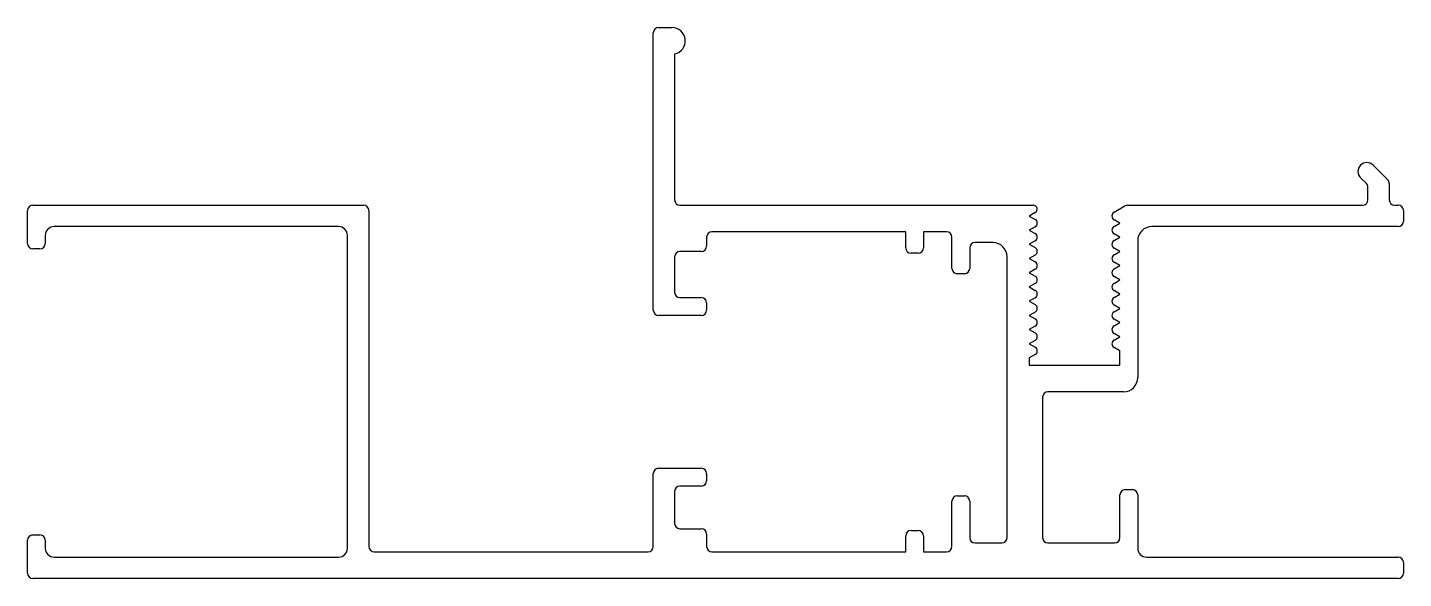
# Model space of a CAD drawing. Extents: x 2.1 to 79.5, y 2.6 to 33.6.
import ezdxf

# ---------------------------------------------------------------- set-up
doc = ezdxf.new("R2010")
doc.units = 0
doc.layers.get('0').update_dxf_attribs({"linetype": 'CONTINUOUS'})

msp = doc.modelspace()

# ---------------------------------------------------------------- linework, layer by layer
for p, q in [((37.282, 17.721), (37.282, 33.321)), ((37.582, 33.621), (38.332, 33.621)), ((38.482, 32.136), (38.482, 23.921)), ((77.773, 25.874), (78.594, 25.053)), ((77.394, 24.839), (77.066, 25.167)), ((78.682, 24.841), (78.682, 23.921)), ((77.482, 23.921), (77.482, 24.626)), ((2.082, 21.471), (2.082, 23.321)), ((2.382, 23.621), (20.982, 23.621)), ((21.282, 23.321), (21.282, 4.421)), ((38.782, 23.621), (58.663, 23.621)), ((63.207, 23.236), (63.803, 23.58)), ((63.953, 23.621), (77.182, 23.621)), ((78.982, 23.621), (79.182, 23.621)), ((79.482, 23.321), (79.482, 22.721)), ((58.772, 23.21), (58.432, 23.014)), ((58.432, 23.014), (58.764, 22.823)), ((63.201, 22.426), (63.532, 22.617)), ((63.532, 22.617), (63.207, 22.805)), ((3.082, 21.921), (3.082, 21.471)), ((19.582, 22.421), (3.582, 22.421)), ((20.082, 4.321), (20.082, 21.921)), ((40.282, 21.821), (40.282, 21.321)), ((51.482, 22.121), (40.582, 22.121)), ((51.482, 21.221), (51.482, 22.121)), ((52.482, 22.121), (52.482, 21.221)), ((53.782, 22.121), (52.482, 22.121)), ((54.082, 20.071), (54.082, 21.821)), ((58.764, 22.412), (58.432, 22.221)), ((58.432, 22.221), (58.764, 22.029)), ((63.532, 21.824), (63.201, 22.015)), ((63.207, 21.636), (63.532, 21.824)), ((79.182, 22.421), (65.332, 22.421)), ((2.782, 21.171), (2.382, 21.171)), ((39.982, 21.021), (38.782, 21.021)), ((52.182, 20.921), (51.782, 20.921)), ((55.082, 21.221), (55.082, 20.071)), ((56.382, 21.521), (55.382, 21.521)), ((58.764, 21.619), (58.432, 21.427)), ((58.432, 21.427), (58.758, 21.239)), ((63.201, 20.826), (63.532, 21.017)), ((63.532, 21.017), (63.207, 21.205)), ((64.532, 21.621), (64.532, 13.921)), ((38.482, 20.721), (38.482, 18.721)), ((57.182, 4.921), (57.182, 20.721)), ((58.758, 20.809), (58.432, 20.621)), ((58.432, 20.621), (58.764, 20.429)), ((63.532, 20.224), (63.201, 20.415)), ((63.207, 20.036), (63.532, 20.224)), ((54.782, 19.771), (54.382, 19.771)), ((58.764, 20.019), (58.432, 19.827)), ((58.432, 19.827), (58.758, 19.639)), ((63.201, 19.226), (63.532, 19.417)), ((63.532, 19.417), (63.207, 19.605)), ((58.758, 19.209), (58.432, 19.021)), ((58.432, 19.021), (58.764, 18.829)), ((63.532, 18.624), (63.201, 18.815)), ((63.207, 18.436), (63.532, 18.624)), ((38.782, 18.421), (39.982, 18.421)), ((40.282, 18.121), (40.282, 17.721)), ((58.764, 18.419), (58.432, 18.227)), ((58.432, 18.227), (58.758, 18.039)), ((63.201, 17.626), (63.532, 17.817)), ((63.532, 17.817), (63.207, 18.005)), ((39.982, 17.421), (37.582, 17.421)), ((58.758, 17.609), (58.432, 17.421)), ((58.432, 17.421), (58.764, 17.229)), ((63.532, 17.024), (63.201, 17.215)), ((58.764, 16.819), (58.432, 16.627)), ((58.432, 16.627), (58.758, 16.439)), ((63.207, 16.836), (63.532, 17.024)), ((63.532, 16.217), (63.207, 16.405)), ((58.758, 16.009), (58.432, 15.821)), ((58.432, 15.821), (58.764, 15.629)), ((63.201, 16.026), (63.532, 16.217)), ((63.532, 15.424), (63.201, 15.615)), ((58.764, 15.219), (58.432, 15.027)), ((58.432, 15.027), (58.432, 14.621)), ((63.532, 14.621), (63.532, 15.424)), ((58.432, 14.621), (63.532, 14.621)), ((59.182, 12.821), (59.182, 4.921)), ((63.732, 13.121), (59.482, 13.121)), ((37.282, 4.421), (37.282, 8.521)), ((37.582, 8.821), (39.982, 8.821)), ((40.282, 8.521), (40.282, 8.121)), ((39.982, 7.821), (38.782, 7.821)), ((38.482, 7.521), (38.482, 5.721)), ((54.082, 4.421), (54.082, 6.971)), ((54.382, 7.271), (54.782, 7.271)), ((55.082, 6.971), (55.082, 4.921)), ((63.532, 4.921), (63.532, 7.321)), ((63.832, 7.621), (64.232, 7.621)), ((64.532, 7.321), (64.532, 4.321)), ((38.782, 5.421), (39.982, 5.421)), ((2.082, 2.921), (2.082, 4.771)), ((2.382, 5.071), (2.782, 5.071)), ((3.082, 4.771), (3.082, 4.321)), ((40.282, 5.121), (40.282, 4.421)), ((51.482, 4.121), (51.482, 5.021)), ((51.782, 5.321), (52.182, 5.321)), ((52.482, 5.021), (52.482, 4.121)), ((21.582, 4.121), (36.982, 4.121)), ((40.582, 4.121), (51.482, 4.121)), ((52.482, 4.121), (53.782, 4.121)), ((55.382, 4.621), (56.882, 4.621)), ((59.482, 4.621), (63.232, 4.621)), ((3.582, 3.821), (19.582, 3.821)), ((65.032, 3.821), (79.182, 3.821)), ((79.482, 3.521), (79.482, 2.921)), ((79.182, 2.621), (2.382, 2.621))]:
    msp.add_line(p, q)
for centre, radius, start, end in [((37.582, 33.321), 0.3, 90, 180), ((38.332, 32.871), 0.75, 281.53696, 90), ((77.419, 25.521), 0.5, 45, 225), ((77.182, 24.626), 0.3, 0, 45), ((78.382, 24.841), 0.3, 0, 45), ((2.382, 23.321), 0.3, 90, 180), ((20.982, 23.321), 0.3, 360, 90), ((38.782, 23.921), 0.3, 180, 270), ((58.663, 23.401), 0.22, 300, 90), ((63.331, 23.021), 0.248, 120, 240), ((63.953, 23.321), 0.3, 90, 120), ((77.182, 23.921), 0.3, 270, 360), ((78.982, 23.921), 0.3, 180, 270), ((79.182, 23.321), 0.3, 0, 90), ((58.645, 22.617), 0.237, 300, 60), ((79.182, 22.721), 0.3, 270, 0), ((3.582, 21.921), 0.5, 90, 180), ((19.582, 21.921), 0.5, 0, 90), ((40.582, 21.821), 0.3, 90, 180), ((53.782, 21.821), 0.3, 0, 90), ((58.645, 21.824), 0.237, 300, 60), ((63.319, 22.221), 0.237, 120, 240), ((65.332, 21.621), 0.8, 90, 180), ((2.382, 21.471), 0.3, 180, 270), ((2.782, 21.471), 0.3, 270, 0), ((38.782, 20.721), 0.3, 90, 180), ((39.982, 21.321), 0.3, 270, 0), ((51.782, 21.221), 0.3, 180, 270), ((52.182, 21.221), 0.3, 270, 0), ((55.382, 21.221), 0.3, 90, 180), ((56.382, 20.721), 0.8, 0, 90), ((58.634, 21.024), 0.248, 300, 60), ((63.331, 21.421), 0.248, 120, 240), ((58.645, 20.224), 0.237, 300, 60), ((63.319, 20.621), 0.237, 120, 240), ((54.382, 20.071), 0.3, 180, 270), ((54.782, 20.071), 0.3, 270, 0), ((58.634, 19.424), 0.248, 300, 60), ((63.331, 19.821), 0.248, 120, 240), ((38.782, 18.721), 0.3, 180, 270), ((58.645, 18.624), 0.237, 300, 60), ((63.319, 19.021), 0.237, 120, 240), ((39.982, 18.121), 0.3, 360, 90), ((58.634, 17.824), 0.248, 300, 60), ((63.331, 18.221), 0.248, 120, 240), ((37.582, 17.721), 0.3, 180, 270), ((39.982, 17.721), 0.3, 270, 0), ((58.645, 17.024), 0.237, 300, 60), ((63.319, 17.421), 0.237, 120, 240), ((58.634, 16.224), 0.248, 300, 60), ((63.331, 16.621), 0.248, 120, 240), ((58.645, 15.424), 0.237, 300, 60), ((63.319, 15.821), 0.237, 120, 240), ((63.732, 13.921), 0.8, 270, 0), ((59.482, 12.821), 0.3, 90, 180), ((37.582, 8.521), 0.3, 90, 180), ((39.982, 8.521), 0.3, 0, 90), ((38.782, 7.521), 0.3, 90, 180), ((39.982, 8.121), 0.3, 270, 0), ((54.382, 6.971), 0.3, 90, 180), ((54.782, 6.971), 0.3, 360, 90), ((63.832, 7.321), 0.3, 90, 180), ((64.232, 7.321), 0.3, 360, 90), ((38.782, 5.721), 0.3, 180, 270), ((39.982, 5.121), 0.3, 0, 90), ((2.382, 4.771), 0.3, 90, 180), ((2.782, 4.771), 0.3, 0, 90), ((51.782, 5.021), 0.3, 90, 180), ((52.182, 5.021), 0.3, 360, 90), ((55.382, 4.921), 0.3, 180, 270), ((56.882, 4.921), 0.3, 270, 0), ((59.482, 4.921), 0.3, 180, 270), ((63.232, 4.921), 0.3, 270, 0), ((3.582, 4.321), 0.5, 180, 270), ((19.582, 4.321), 0.5, 270, 0), ((21.582, 4.421), 0.3, 180, 270), ((36.982, 4.421), 0.3, 270, 0), ((40.582, 4.421), 0.3, 180, 270), ((53.782, 4.421), 0.3, 270, 360), ((65.032, 4.321), 0.5, 180, 270), ((79.182, 3.521), 0.3, 0, 90), ((2.382, 2.921), 0.3, 180, 270), ((79.182, 2.921), 0.3, 270, 0)]:
    msp.add_arc(centre, radius, start, end)

doc.saveas('drawing.dxf')
